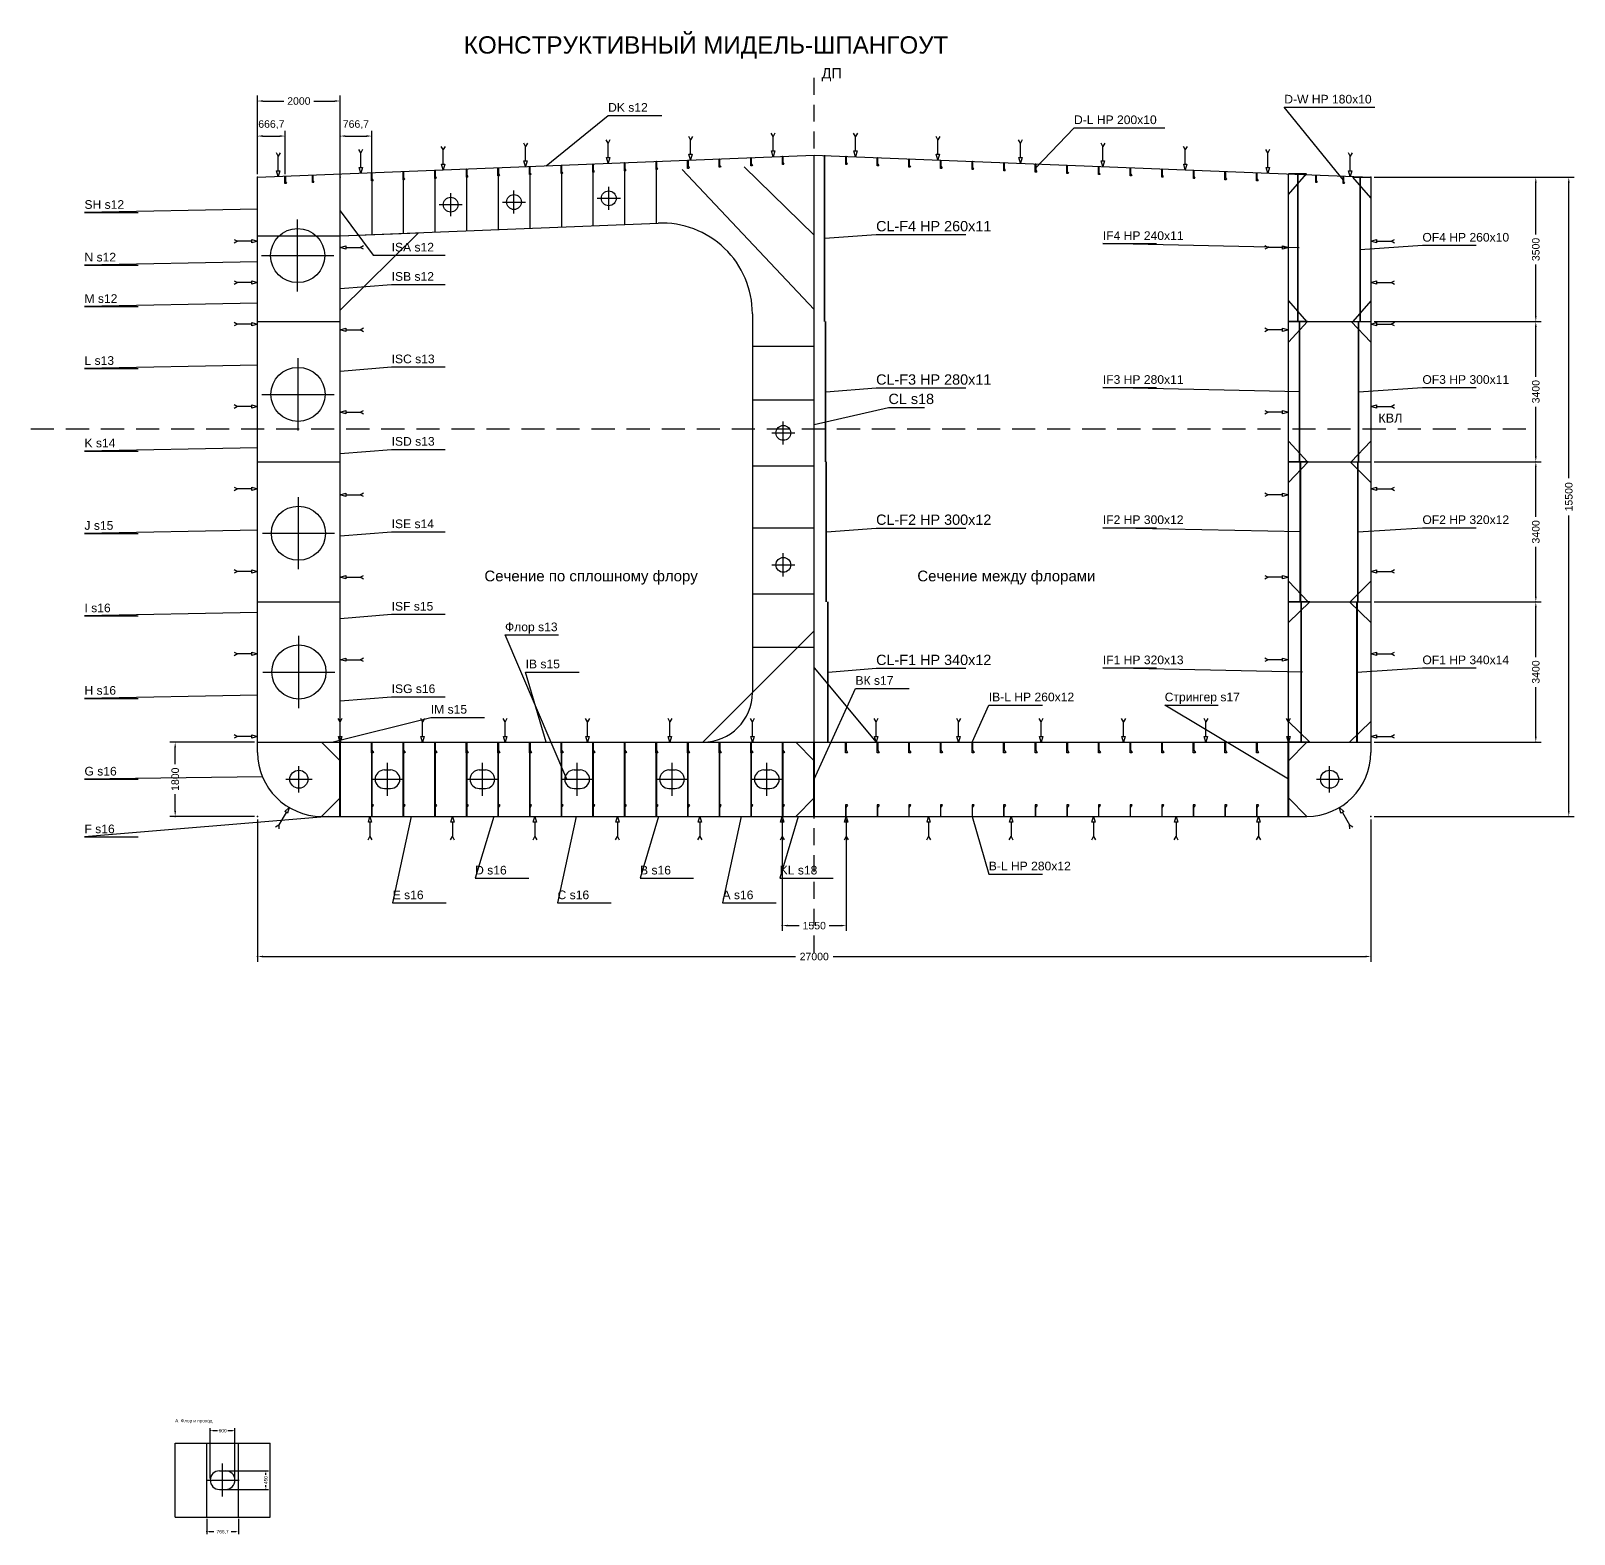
# Model space of a CAD drawing. Header units: millimetres. Extents: x -5500 to 159150, y -17410 to 188095.
# Drawn here: x -5500 to 31930, y -17410 to 19051 of the extents above; entities that cross this region are included whole.
import ezdxf
from ezdxf.enums import TextEntityAlignment as Align

# ---------------------------------------------------------------- set-up
doc = ezdxf.new("R2010")
doc.units = ezdxf.units.MM
for name, color, linetype in [('03_0', 7, 'Continuous'), ('03_CENTER', 30, 'Continuous'), ('03_CONTOUR', 4, 'Continuous'), ('03_Defpoints', 7, 'Continuous'), ('03_FRAME_DETAIL', 7, 'Continuous'), ('03_FRAME_LAYOUT', 4, 'Continuous'), ('03_MEMBER', 7, 'Continuous'), ('03_SEAM', 7, 'Continuous'), ('03_TEXT', 7, 'Continuous'), ('24_MEMBER', 4, 'Continuous'), ('24_TEXT', 7, 'Continuous')]:
    doc.layers.add(name, color=color, linetype=linetype)
doc.styles.add('RU', font='arial.ttf')

# ---------------------------------------------------------------- blocks, each defined once
blk = doc.blocks.new('_CLOSEDFILLED')
at = {"color": 0, "linetype": 'ByBlock'}
blk.add_solid([(-1, 0.16), (0, 0), (-1, -0.16)], dxfattribs=at)

msp = doc.modelspace()

# ---------------------------------------------------------------- linework, layer by layer
at = {"layer": '03_0'}
for p, q in [((0, 15578), (0, 17480)), ((130, 17350), (636, 17350)), ((1364, 17350), (1870, 17350)), ((2000, 15578), (2000, 17480)), ((0, 15578), (0, 16630)), ((130, 16500), (537, 16500)), ((667, 15578), (667, 16630)), ((2000, 15578), (2000, 16630)), ((2130, 16500), (2637, 16500)), ((2767, 15578), (2767, 16630)), ((27078, 15500), (31930, 15500)), ((27078, 15500), (31130, 15500)), ((31000, 14114), (31000, 15370)), ((31800, 8205), (31800, 15370)), ((31000, 12130), (31000, 13386)), ((27078, 12000), (31130, 12000)), ((27078, 12000), (31130, 12000)), ((31000, 10664), (31000, 11870)), ((31000, 8730), (31000, 9936)), ((27078, 8600), (31130, 8600)), ((27078, 8600), (31130, 8600)), ((31000, 7264), (31000, 8470)), ((31800, 130), (31800, 7295)), ((31000, 5330), (31000, 6536)), ((27078, 5200), (31130, 5200)), ((27078, 5200), (31130, 5200)), ((31000, 3864), (31000, 5070)), ((31000, 1930), (31000, 3136)), ((-78, 1800), (-2130, 1800)), ((-2000, 1264), (-2000, 1670)), ((27078, 1800), (31130, 1800)), ((-2000, 130), (-2000, 536)), ((-78, 0), (-2130, 0)), ((27078, 0), (31930, 0)), ((0, -78), (0, -3530)), ((12725, -78), (12725, -2780)), ((14275, -78), (14275, -2780)), ((27000, -78), (27000, -3530)), ((12855, -2650), (13136, -2650)), ((13864, -2650), (14145, -2650)), ((130, -3400), (13045, -3400)), ((13955, -3400), (26870, -3400)), ((-1150, -16064), (-1150, -14840)), ((-1090, -14900), (-976, -14900)), ((-724, -14900), (-610, -14900)), ((-550, -16064), (-550, -14840)), ((-814, -15875), (260, -15875)), ((200, -15974), (200, -15935)), ((-814, -16325), (260, -16325)), ((200, -16265), (200, -16226)), ((-1233, -17036), (-1233, -17410)), ((-467, -17036), (-467, -17410)), ((-1173, -17350), (-1060, -17350)), ((-640, -17350), (-527, -17350))]:
    msp.add_line(p, q, dxfattribs=at)
at = {"layer": '03_CENTER'}
for p, q in [((13500, 17500), (13500, 17910)), ((13500, 16850), (13500, 17260)), ((13500, 16200), (13500, 16610)), ((13500, 15550), (13500, 15960)), ((4683, 14557), (4683, 15117)), ((6217, 14619), (6217, 15179)), ((8237, 14991), (8797, 14991)), ((8517, 14711), (8517, 15271)), ((13500, 14900), (13500, 15310)), ((4403, 14837), (4963, 14837)), ((5937, 14899), (6497, 14899)), ((13500, 14250), (13500, 14660)), ((970, 12726), (970, 14477)), ((13500, 13600), (13500, 14010)), ((95, 13601), (1846, 13601)), ((13500, 12950), (13500, 13360)), ((13500, 12300), (13500, 12710)), ((13500, 11650), (13500, 12060)), ((13500, 11000), (13500, 11410)), ((980, 9359), (980, 11109)), ((13500, 10350), (13500, 10760)), ((105, 10234), (1855, 10234)), ((13500, 9700), (13500, 10110)), ((-5500, 9400), (-4940, 9400)), ((-4650, 9400), (-4090, 9400)), ((-3800, 9400), (-3240, 9400)), ((-2950, 9400), (-2390, 9400)), ((-2100, 9400), (-1540, 9400)), ((-1250, 9400), (-690, 9400)), ((-400, 9400), (160, 9400)), ((450, 9400), (1010, 9400)), ((1300, 9400), (1860, 9400)), ((2150, 9400), (2710, 9400)), ((3000, 9400), (3560, 9400)), ((3850, 9400), (4410, 9400)), ((4700, 9400), (5260, 9400)), ((5550, 9400), (6110, 9400)), ((6400, 9400), (6960, 9400)), ((7250, 9400), (7810, 9400)), ((8100, 9400), (8660, 9400)), ((8950, 9400), (9510, 9400)), ((9800, 9400), (10360, 9400)), ((10650, 9400), (11210, 9400)), ((11500, 9400), (12060, 9400)), ((12350, 9400), (12910, 9400)), ((12750, 9020), (12750, 9580)), ((13200, 9400), (13760, 9400)), ((13500, 9050), (13500, 9460)), ((14050, 9400), (14610, 9400)), ((14900, 9400), (15460, 9400)), ((15750, 9400), (16310, 9400)), ((16600, 9400), (17160, 9400)), ((17450, 9400), (18010, 9400)), ((18300, 9400), (18860, 9400)), ((19150, 9400), (19710, 9400)), ((20000, 9400), (20560, 9400)), ((20850, 9400), (21410, 9400)), ((21700, 9400), (22260, 9400)), ((22550, 9400), (23110, 9400)), ((23400, 9400), (23960, 9400)), ((24250, 9400), (24810, 9400)), ((25100, 9400), (25660, 9400)), ((25950, 9400), (26510, 9400)), ((26800, 9400), (27360, 9400)), ((27650, 9400), (28210, 9400)), ((28500, 9400), (29060, 9400)), ((29350, 9400), (29910, 9400)), ((30200, 9400), (30760, 9400)), ((12470, 9300), (13030, 9300)), ((13500, 8400), (13500, 8810)), ((13500, 7750), (13500, 8160)), ((990, 5992), (990, 7742)), ((13500, 7100), (13500, 7510)), ((115, 6867), (1865, 6867)), ((13500, 6450), (13500, 6860)), ((12750, 5820), (12750, 6380)), ((12470, 6100), (13030, 6100)), ((13500, 5800), (13500, 6210)), ((13500, 5150), (13500, 5560)), ((13500, 4500), (13500, 4910)), ((1000, 2625), (1000, 4375)), ((13500, 3850), (13500, 4260)), ((125, 3500), (1875, 3500)), ((13500, 3200), (13500, 3610)), ((13500, 2550), (13500, 2960)), ((13500, 1900), (13500, 2310)), ((13500, 1250), (13500, 1660)), ((1000, 580), (1000, 1220)), ((3150, 500), (3150, 1300)), ((5450, 500), (5450, 1300)), ((7750, 500), (7750, 1300)), ((10050, 500), (10050, 1300)), ((12350, 500), (12350, 1300)), ((26000, 580), (26000, 1220)), ((680, 900), (1320, 900)), ((2750, 900), (3550, 900)), ((5050, 900), (5850, 900)), ((7350, 900), (8150, 900)), ((9650, 900), (10450, 900)), ((11950, 900), (12750, 900)), ((13500, 600), (13500, 1010)), ((25680, 900), (26320, 900)), ((13500, -50), (13500, 360)), ((13500, -700), (13500, -290)), ((13500, -1350), (13500, -940)), ((13500, -2000), (13500, -1590)), ((13500, -2650), (13500, -2240)), ((13500, -3300), (13500, -2890)), ((-850, -16500), (-850, -15700)), ((-1250, -16100), (-450, -16100))]:
    msp.add_line(p, q, dxfattribs=at)
at = {"layer": '03_CONTOUR'}
for p, q in [((13500, 0), (13500, 16040)), ((2000, 0), (2000, 15580)), ((25000, 0), (25000, 15580)), ((0, 12000), (2000, 12000)), ((25000, 12000), (27000, 12000)), ((0, 8600), (2000, 8600)), ((25000, 8600), (27000, 8600)), ((0, 5200), (2000, 5200)), ((25000, 5200), (27000, 5200)), ((0, 1800), (27000, 1800)), ((1550, 0), (25450, 0)), ((-2000, -15200), (300, -15200)), ((-2000, -17000), (300, -17000))]:
    msp.add_line(p, q, dxfattribs=at)
msp.add_lwpolyline([(0, 1550), (0, 15500), (13500, 16040), (27000, 15500), (27000, 1550)], dxfattribs=at)
for centre, start, end in [((1550, 1550), 180, 270), ((25450, 1550), 270, 360)]:
    msp.add_arc(centre, 1550, start, end, dxfattribs=at)
at = {"layer": '03_Defpoints'}
for p in [(0, 17350), (0, 16500), (2000, 16500), (0, 15500), (0, 15500), (667, 15500), (2000, 15500), (2000, 15500), (2767, 15500), (27000, 15500), (27000, 15500), (27000, 12000), (27000, 12000), (31000, 12000), (27000, 8600), (27000, 8600), (31000, 8600), (27000, 5200), (27000, 5200), (31000, 5200), (0, 1800), (27000, 1800), (31000, 1800), (-2000, 0), (0, 0), (0, 0), (12725, 0), (14275, 0), (27000, 0), (27000, 0), (31800, 0), (12725, -2650), (0, -3400), (-1150, -14900), (-850, -15875), (-1150, -16100), (-850, -16325), (-550, -16100), (200, -16325), (-1233, -17000), (-467, -17000), (-1233, -17350)]:
    msp.add_point(p, dxfattribs=at)
at = {"layer": '03_FRAME_DETAIL'}
for p, q in [((11800, 15752), (13500, 14100)), ((2767, 15401), (2767, 14111)), ((3533, 15431), (3533, 14141)), ((4300, 15462), (4300, 14172)), ((5067, 15493), (5067, 14203)), ((5833, 15523), (5833, 14233)), ((6600, 15554), (6600, 14264)), ((7367, 15585), (7367, 14295)), ((8133, 15615), (8133, 14325)), ((8900, 15646), (8900, 14356)), ((9667, 15677), (9667, 14387)), ((10300, 15692), (13500, 12290)), ((12000, 11400), (13500, 11400)), ((12000, 10100), (13500, 10100)), ((12000, 8500), (13500, 8500)), ((12000, 7000), (13500, 7000)), ((12000, 5400), (13500, 5400)), ((10800, 1800), (13500, 4500)), ((12000, 4100), (13500, 4100)), ((13500, 3600), (15000, 1800))]:
    msp.add_line(p, q, dxfattribs=at)
for centre in [(4683, 14837), (6217, 14899), (8517, 14991), (12750, 9300), (12750, 6100)]:
    msp.add_circle(centre, 180, dxfattribs=at)
at = {"layer": '03_FRAME_LAYOUT'}
for p, q in [((2000, 14080), (9712, 14388)), ((0, 14080), (2000, 14080)), ((12000, 12190), (12000, 3000))]:
    msp.add_line(p, q, dxfattribs=at)
msp.add_lwpolyline([(2000, 12280), (2000, 14080), (3900, 14156)], close=True, dxfattribs=at)
for centre, radius, start, end in [((9800, 12190), 2200, 0, 92.2906), ((10800, 3000), 1200, 270, 360)]:
    msp.add_arc(centre, radius, start, end, dxfattribs=at)
at = {"layer": '03_MEMBER'}
for p, q in [((25229, 12000), (25229, 15580)), ((25240, 12000), (25240, 15580)), ((26740, 12000), (26740, 15500)), ((26750, 12000), (26750, 15500)), ((25269, 8600), (25269, 12000)), ((25280, 8600), (25280, 12000)), ((26700, 8600), (26700, 12000)), ((26711, 8600), (26711, 12000)), ((25288, 5200), (25288, 8600)), ((25300, 5200), (25300, 8600)), ((26680, 5200), (26680, 8600)), ((26692, 5200), (26692, 8600)), ((25307, 1800), (25307, 5200)), ((25320, 1800), (25320, 5200)), ((26660, 1800), (26660, 5200)), ((26674, 1800), (26674, 5200)), ((1992, 0), (1992, 1800)), ((2008, 0), (2008, 1800)), ((2767, 0), (2767, 1800)), ((2779, 0), (2779, 1800)), ((3533, 0), (3533, 1800)), ((3545, 0), (3545, 1800)), ((4300, 0), (4300, 1800)), ((4312, 0), (4312, 1800)), ((5067, 0), (5067, 1800)), ((5079, 0), (5079, 1800)), ((5833, 0), (5833, 1800)), ((5845, 0), (5845, 1800)), ((6600, 0), (6600, 1800)), ((6612, 0), (6612, 1800)), ((7367, 0), (7367, 1800)), ((7379, 0), (7379, 1800)), ((8133, 0), (8133, 1800)), ((8145, 0), (8145, 1800)), ((8900, 0), (8900, 1800)), ((8912, 0), (8912, 1800)), ((9667, 0), (9667, 1800)), ((9679, 0), (9679, 1800)), ((10433, 0), (10433, 1800)), ((10445, 0), (10445, 1800)), ((11200, 0), (11200, 1800)), ((11212, 0), (11212, 1800)), ((11967, 0), (11967, 1800)), ((11979, 0), (11979, 1800)), ((12733, 0), (12733, 1800)), ((12745, 0), (12745, 1800)), ((13492, 0), (13492, 1800)), ((13508, 0), (13508, 1800)), ((24992, 0), (24992, 1800)), ((25008, 0), (25008, 1800)), ((3075, 1125), (3225, 1125)), ((5375, 1125), (5525, 1125)), ((7675, 1125), (7825, 1125)), ((9975, 1125), (10125, 1125)), ((12275, 1125), (12425, 1125)), ((3075, 675), (3225, 675)), ((5375, 675), (5525, 675)), ((7675, 675), (7825, 675)), ((9975, 675), (10125, 675)), ((12275, 675), (12425, 675)), ((-2000, -17000), (-2000, -15200)), ((-1233, -17000), (-1233, -15200)), ((-467, -17000), (-467, -15200)), ((300, -17000), (300, -15200)), ((-925, -15875), (-775, -15875)), ((-925, -16325), (-775, -16325))]:
    msp.add_line(p, q, dxfattribs=at)
for points in [[(5828, 15733), (5838, 15733), (5838, 15582), (5866, 15543), (5856, 15533), (5828, 15533)], [(6595, 15764), (6605, 15764), (6605, 15612), (6633, 15574), (6623, 15564), (6595, 15564)], [(7362, 15795), (7372, 15795), (7372, 15643), (7400, 15605), (7390, 15595), (7362, 15595)], [(8128, 15825), (8138, 15825), (8138, 15674), (8166, 15635), (8156, 15625), (8128, 15625)], [(8895, 15856), (8905, 15856), (8905, 15704), (8933, 15666), (8923, 15656), (8895, 15656)], [(9662, 15887), (9672, 15887), (9672, 15735), (9700, 15697), (9690, 15687), (9662, 15687)], [(10428, 15917), (10438, 15917), (10438, 15766), (10466, 15727), (10456, 15717), (10428, 15717)], [(11195, 15948), (11205, 15948), (11205, 15796), (11233, 15758), (11223, 15748), (11195, 15748)], [(11962, 15979), (11972, 15979), (11972, 15827), (12000, 15789), (11990, 15779), (11962, 15779)], [(12728, 16009), (12738, 16009), (12738, 15858), (12766, 15819), (12756, 15809), (12728, 15809)], [(14262, 16009), (14272, 16009), (14272, 15858), (14300, 15819), (14290, 15809), (14262, 15809)], [(15028, 15979), (15038, 15979), (15038, 15827), (15066, 15789), (15056, 15779), (15028, 15779)], [(15795, 15948), (15805, 15948), (15805, 15796), (15833, 15758), (15823, 15748), (15795, 15748)], [(16562, 15917), (16572, 15917), (16572, 15766), (16600, 15727), (16590, 15717), (16562, 15717)], [(17328, 15887), (17338, 15887), (17338, 15735), (17366, 15697), (17356, 15687), (17328, 15687)], [(18095, 15856), (18105, 15856), (18105, 15704), (18133, 15666), (18123, 15656), (18095, 15656)], [(18862, 15825), (18872, 15825), (18872, 15674), (18900, 15635), (18890, 15625), (18862, 15625)], [(19628, 15795), (19638, 15795), (19638, 15643), (19666, 15605), (19656, 15595), (19628, 15595)], [(20395, 15764), (20405, 15764), (20405, 15612), (20433, 15574), (20423, 15564), (20395, 15564)], [(21162, 15733), (21172, 15733), (21172, 15582), (21200, 15543), (21190, 15533), (21162, 15533)], [(662, 15527), (672, 15527), (672, 15390), (697, 15357), (687, 15347), (662, 15347)], [(1328, 15553), (1338, 15553), (1338, 15417), (1363, 15383), (1353, 15373), (1328, 15373)], [(2762, 15611), (2772, 15611), (2772, 15459), (2800, 15421), (2790, 15411), (2762, 15411)], [(3528, 15641), (3538, 15641), (3538, 15490), (3566, 15451), (3556, 15441), (3528, 15441)], [(4295, 15672), (4305, 15672), (4305, 15520), (4333, 15482), (4323, 15472), (4295, 15472)], [(5062, 15703), (5072, 15703), (5072, 15551), (5100, 15513), (5090, 15503), (5062, 15503)], [(21928, 15703), (21938, 15703), (21938, 15551), (21966, 15513), (21956, 15503), (21928, 15503)], [(22695, 15672), (22705, 15672), (22705, 15520), (22733, 15482), (22723, 15472), (22695, 15472)], [(23462, 15641), (23472, 15641), (23472, 15490), (23500, 15451), (23490, 15441), (23462, 15441)], [(24228, 15611), (24238, 15611), (24238, 15459), (24266, 15421), (24256, 15411), (24228, 15411)], [(25662, 15553), (25672, 15553), (25672, 15417), (25697, 15383), (25687, 15373), (25662, 15373)], [(26328, 15527), (26338, 15527), (26338, 15390), (26363, 15357), (26353, 15347), (26328, 15347)], [(2761, 1800), (2773, 1800), (2773, 1604), (2810, 1552), (2798, 1540), (2761, 1540)], [(3527, 1800), (3539, 1800), (3539, 1604), (3576, 1552), (3564, 1540), (3527, 1540)], [(4294, 1800), (4306, 1800), (4306, 1604), (4343, 1552), (4331, 1540), (4294, 1540)], [(5061, 1800), (5073, 1800), (5073, 1604), (5110, 1552), (5098, 1540), (5061, 1540)], [(5827, 1800), (5839, 1800), (5839, 1604), (5876, 1552), (5864, 1540), (5827, 1540)], [(6594, 1800), (6606, 1800), (6606, 1604), (6643, 1552), (6631, 1540), (6594, 1540)], [(7361, 1800), (7373, 1800), (7373, 1604), (7410, 1552), (7398, 1540), (7361, 1540)], [(8127, 1800), (8139, 1800), (8139, 1604), (8176, 1552), (8164, 1540), (8127, 1540)], [(8894, 1800), (8906, 1800), (8906, 1604), (8943, 1552), (8931, 1540), (8894, 1540)], [(9661, 1800), (9673, 1800), (9673, 1604), (9710, 1552), (9698, 1540), (9661, 1540)], [(10427, 1800), (10439, 1800), (10439, 1604), (10476, 1552), (10464, 1540), (10427, 1540)], [(11194, 1800), (11206, 1800), (11206, 1604), (11243, 1552), (11231, 1540), (11194, 1540)], [(11961, 1800), (11973, 1800), (11973, 1604), (12010, 1552), (11998, 1540), (11961, 1540)], [(12727, 1800), (12739, 1800), (12739, 1604), (12776, 1552), (12764, 1540), (12727, 1540)], [(14261, 1800), (14273, 1800), (14273, 1604), (14310, 1552), (14298, 1540), (14261, 1540)], [(15027, 1800), (15039, 1800), (15039, 1604), (15076, 1552), (15064, 1540), (15027, 1540)], [(15794, 1800), (15806, 1800), (15806, 1604), (15843, 1552), (15831, 1540), (15794, 1540)], [(16561, 1800), (16573, 1800), (16573, 1604), (16610, 1552), (16598, 1540), (16561, 1540)], [(17327, 1800), (17339, 1800), (17339, 1604), (17376, 1552), (17364, 1540), (17327, 1540)], [(18094, 1800), (18106, 1800), (18106, 1604), (18143, 1552), (18131, 1540), (18094, 1540)], [(18861, 1800), (18873, 1800), (18873, 1604), (18910, 1552), (18898, 1540), (18861, 1540)], [(19627, 1800), (19639, 1800), (19639, 1604), (19676, 1552), (19664, 1540), (19627, 1540)], [(20394, 1800), (20406, 1800), (20406, 1604), (20443, 1552), (20431, 1540), (20394, 1540)], [(21161, 1800), (21173, 1800), (21173, 1604), (21210, 1552), (21198, 1540), (21161, 1540)], [(21927, 1800), (21939, 1800), (21939, 1604), (21976, 1552), (21964, 1540), (21927, 1540)], [(22694, 1800), (22706, 1800), (22706, 1604), (22743, 1552), (22731, 1540), (22694, 1540)], [(23461, 1800), (23473, 1800), (23473, 1604), (23510, 1552), (23498, 1540), (23461, 1540)], [(24227, 1800), (24239, 1800), (24239, 1604), (24276, 1552), (24264, 1540), (24227, 1540)], [(2761, 0), (2773, 0), (2773, 211), (2813, 268), (2801, 280), (2761, 280)], [(3527, 0), (3539, 0), (3539, 211), (3579, 268), (3567, 280), (3527, 280)], [(4294, 0), (4306, 0), (4306, 211), (4346, 268), (4334, 280), (4294, 280)], [(5061, 0), (5073, 0), (5073, 211), (5113, 268), (5101, 280), (5061, 280)], [(5827, 0), (5839, 0), (5839, 211), (5879, 268), (5867, 280), (5827, 280)], [(6594, 0), (6606, 0), (6606, 211), (6646, 268), (6634, 280), (6594, 280)], [(7361, 0), (7373, 0), (7373, 211), (7413, 268), (7401, 280), (7361, 280)], [(8127, 0), (8139, 0), (8139, 211), (8179, 268), (8167, 280), (8127, 280)], [(8894, 0), (8906, 0), (8906, 211), (8946, 268), (8934, 280), (8894, 280)], [(9661, 0), (9673, 0), (9673, 211), (9713, 268), (9701, 280), (9661, 280)], [(10427, 0), (10439, 0), (10439, 211), (10479, 268), (10467, 280), (10427, 280)], [(11194, 0), (11206, 0), (11206, 211), (11246, 268), (11234, 280), (11194, 280)], [(11961, 0), (11973, 0), (11973, 211), (12013, 268), (12001, 280), (11961, 280)], [(12727, 0), (12739, 0), (12739, 211), (12779, 268), (12767, 280), (12727, 280)], [(14261, 0), (14273, 0), (14273, 211), (14313, 268), (14301, 280), (14261, 280)], [(15027, 0), (15039, 0), (15039, 211), (15079, 268), (15067, 280), (15027, 280)], [(15794, 0), (15806, 0), (15806, 211), (15846, 268), (15834, 280), (15794, 280)], [(16561, 0), (16573, 0), (16573, 211), (16613, 268), (16601, 280), (16561, 280)], [(17327, 0), (17339, 0), (17339, 211), (17379, 268), (17367, 280), (17327, 280)], [(18094, 0), (18106, 0), (18106, 211), (18146, 268), (18134, 280), (18094, 280)], [(18861, 0), (18873, 0), (18873, 211), (18913, 268), (18901, 280), (18861, 280)], [(19627, 0), (19639, 0), (19639, 211), (19679, 268), (19667, 280), (19627, 280)], [(20394, 0), (20406, 0), (20406, 211), (20446, 268), (20434, 280), (20394, 280)], [(21161, 0), (21173, 0), (21173, 211), (21213, 268), (21201, 280), (21161, 280)], [(21927, 0), (21939, 0), (21939, 211), (21979, 268), (21967, 280), (21927, 280)], [(22694, 0), (22706, 0), (22706, 211), (22746, 268), (22734, 280), (22694, 280)], [(23461, 0), (23473, 0), (23473, 211), (23513, 268), (23501, 280), (23461, 280)], [(24227, 0), (24239, 0), (24239, 211), (24279, 268), (24267, 280), (24227, 280)]]:
    msp.add_lwpolyline(points, close=True, dxfattribs=at)
for points in [[(25000, 15080), (25440, 15580), (25000, 15580)], [(27000, 15000), (26560, 15500), (27000, 15500)], [(25000, 12500), (25440, 12000), (25000, 12000)], [(27000, 12500), (26560, 12000), (27000, 12000)], [(25000, 11500), (25460, 12000), (25000, 12000)], [(27000, 11500), (26520, 12000), (27000, 12000)], [(25000, 9100), (25460, 8600), (25000, 8600)], [(27000, 9100), (26520, 8600), (27000, 8600)], [(25000, 8100), (25480, 8600), (25000, 8600)], [(27000, 8100), (26500, 8600), (27000, 8600)], [(25000, 5700), (25480, 5200), (25000, 5200)], [(27000, 5700), (26500, 5200), (27000, 5200)], [(25000, 4700), (25520, 5200), (25000, 5200)], [(27000, 4700), (26480, 5200), (27000, 5200)], [(25000, 2300), (25520, 1800), (25000, 1800)], [(27000, 2300), (26480, 1800), (27000, 1800)], [(2000, 1350), (1550, 1800)], [(13500, 1350), (13050, 1800)], [(25000, 1350), (25450, 1800)], [(2000, 450), (1550, 0)], [(13500, 450), (13050, 0)], [(25000, 450), (25450, 0)]]:
    msp.add_lwpolyline(points, dxfattribs=at)
for centre, radius in [((970, 13601), 656), ((980, 10234), 656), ((990, 6867), 656), ((1000, 3500), 656), ((1000, 900), 220), ((26000, 900), 220)]:
    msp.add_circle(centre, radius, dxfattribs=at)
for centre, start, end in [((3075, 900), 90, 270), ((3225, 900), 270, 90), ((5375, 900), 90, 270), ((5525, 900), 270, 90), ((7675, 900), 90, 270), ((7825, 900), 270, 90), ((9975, 900), 90, 270), ((10125, 900), 270, 90), ((12275, 900), 90, 270), ((12425, 900), 270, 90), ((-925, -16100), 90, 270), ((-775, -16100), 270, 90)]:
    msp.add_arc(centre, 225, start, end, dxfattribs=at)
at = {"layer": '03_SEAM'}
for points in [[(7000, 15780), (8500, 17000), (9800, 17000)], [(26333, 15427), (24900, 17200), (27100, 17200)], [(10545, 16490), (10500, 16410), (10455, 16490)], [(12545, 16570), (12500, 16490), (12455, 16570)], [(12500, 16140), (12500, 16490)], [(14545, 16570), (14500, 16490), (14455, 16570)], [(14500, 16140), (14500, 16490)], [(16545, 16490), (16500, 16410), (16455, 16490)], [(18867, 15725), (19800, 16700), (22000, 16700)], [(2545, 16170), (2500, 16090), (2455, 16170)], [(4545, 16250), (4500, 16170), (4455, 16250)], [(4500, 15820), (4500, 16170)], [(6545, 16330), (6500, 16250), (6455, 16330)], [(6500, 15900), (6500, 16250)], [(8545, 16410), (8500, 16330), (8455, 16410)], [(8500, 15980), (8500, 16330)], [(10500, 16060), (10500, 16410)], [(16500, 16060), (16500, 16410)], [(18545, 16410), (18500, 16330), (18455, 16410)], [(18500, 15980), (18500, 16330)], [(20545, 16330), (20500, 16250), (20455, 16330)], [(20500, 15900), (20500, 16250)], [(22545, 16250), (22500, 16170), (22455, 16250)], [(22500, 15820), (22500, 16170)], [(24545, 16170), (24500, 16090), (24455, 16170)], [(545, 16090), (500, 16010), (455, 16090)], [(500, 15660), (500, 16010)], [(2500, 15740), (2500, 16090)], [(24500, 15740), (24500, 16090)], [(26545, 16090), (26500, 16010), (26455, 16090)], [(26500, 15660), (26500, 16010)], [(0, 14725), (-4200, 14645), (-2900, 14645)], [(2000, 14690), (2800, 13610), (4550, 13610)], [(-570, 13995), (-490, 13950), (-570, 13905)], [(-140, 13950), (-490, 13950)], [(25260, 13790), (20500, 13890), (21800, 13890)], [(26740, 13750), (28250, 13850), (29550, 13850)], [(27140, 13950), (27490, 13950)], [(27570, 13905), (27490, 13950), (27570, 13995)], [(2140, 13800), (2490, 13800)], [(2570, 13755), (2490, 13800), (2570, 13845)], [(24430, 13845), (24510, 13800), (24430, 13755)], [(24860, 13800), (24510, 13800)], [(0, 13448), (-4200, 13368), (-2900, 13368)], [(-570, 12990), (-490, 12945), (-570, 12900)], [(-140, 12945), (-490, 12945)], [(2000, 12800), (3250, 12900), (4550, 12900)], [(27140, 12945), (27490, 12945)], [(27570, 12900), (27490, 12945), (27570, 12990)], [(0, 12443), (-4200, 12363), (-2900, 12363)], [(-570, 11985), (-490, 11940), (-570, 11895)], [(27570, 11895), (27490, 11940), (27570, 11985)], [(-140, 11940), (-490, 11940)], [(2140, 11800), (2490, 11800)], [(2570, 11755), (2490, 11800), (2570, 11845)], [(24430, 11845), (24510, 11800), (24430, 11755)], [(24860, 11800), (24510, 11800)], [(27140, 11940), (27490, 11940)], [(0, 10940), (-4200, 10860), (-2900, 10860)], [(2000, 10800), (3250, 10900), (4550, 10900)], [(25280, 10300), (20500, 10400), (21800, 10400)], [(26700, 10300), (28250, 10400), (29550, 10400)], [(-570, 9985), (-490, 9940), (-570, 9895)], [(-140, 9940), (-490, 9940)], [(2140, 9800), (2490, 9800)], [(2570, 9755), (2490, 9800), (2570, 9845)], [(24430, 9845), (24510, 9800), (24430, 9755)], [(24860, 9800), (24510, 9800)], [(27140, 9940), (27490, 9940)], [(27570, 9895), (27490, 9940), (27570, 9985)], [(0, 8940), (-4200, 8860), (-2900, 8860)], [(2000, 8800), (3250, 8900), (4550, 8900)], [(-570, 7985), (-490, 7940), (-570, 7895)], [(-140, 7940), (-490, 7940)], [(27140, 7940), (27490, 7940)], [(27570, 7895), (27490, 7940), (27570, 7985)], [(2140, 7800), (2490, 7800)], [(2570, 7755), (2490, 7800), (2570, 7845)], [(24430, 7845), (24510, 7800), (24430, 7755)], [(24860, 7800), (24510, 7800)], [(0, 6940), (-4200, 6860), (-2900, 6860)], [(2000, 6800), (3250, 6900), (4550, 6900)], [(25300, 6900), (20500, 7000), (21800, 7000)], [(26680, 6900), (28250, 7000), (29550, 7000)], [(-570, 5985), (-490, 5940), (-570, 5895)], [(-140, 5940), (-490, 5940)], [(2140, 5800), (2490, 5800)], [(2570, 5755), (2490, 5800), (2570, 5845)], [(24430, 5845), (24510, 5800), (24430, 5755)], [(24860, 5800), (24510, 5800)], [(27140, 5940), (27490, 5940)], [(27570, 5895), (27490, 5940), (27570, 5985)], [(0, 4940), (-4200, 4860), (-2900, 4860)], [(2000, 4800), (3250, 4900), (4550, 4900)], [(7500, 900), (6000, 4400), (7300, 4400)], [(-570, 3985), (-490, 3940), (-570, 3895)], [(-140, 3940), (-490, 3940)], [(2140, 3800), (2490, 3800)], [(2570, 3755), (2490, 3800), (2570, 3845)], [(24430, 3845), (24510, 3800), (24430, 3755)], [(24860, 3800), (24510, 3800)], [(27140, 3940), (27490, 3940)], [(27570, 3895), (27490, 3940), (27570, 3985)], [(7000, 1800), (6500, 3500), (7800, 3500)], [(25340, 3500), (20500, 3600), (21800, 3600)], [(26660, 3500), (28250, 3600), (29550, 3600)], [(13500, 900), (14500, 3100), (15800, 3100)], [(0, 2940), (-4200, 2860), (-2900, 2860)], [(2000, 2800), (3250, 2900), (4550, 2900)], [(17333, 1800), (17733, 2700), (19033, 2700)], [(25000, 900), (22000, 2700), (23300, 2700)], [(1800, 1800), (4200, 2400), (5500, 2400)], [(2045, 2370), (2000, 2290), (1955, 2370)], [(2000, 1940), (2000, 2290)], [(4045, 2370), (4000, 2290), (3955, 2370)], [(4000, 1940), (4000, 2290)], [(6045, 2370), (6000, 2290), (5955, 2370)], [(6000, 1940), (6000, 2290)], [(8045, 2370), (8000, 2290), (7955, 2370)], [(8000, 1940), (8000, 2290)], [(10045, 2370), (10000, 2290), (9955, 2370)], [(10000, 1940), (10000, 2290)], [(12045, 2370), (12000, 2290), (11955, 2370)], [(12000, 1940), (12000, 2290)], [(15045, 2370), (15000, 2290), (14955, 2370)], [(15000, 1940), (15000, 2290)], [(17045, 2370), (17000, 2290), (16955, 2370)], [(17000, 1940), (17000, 2290)], [(19045, 2370), (19000, 2290), (18955, 2370)], [(19000, 1940), (19000, 2290)], [(21045, 2370), (21000, 2290), (20955, 2370)], [(21000, 1940), (21000, 2290)], [(23045, 2370), (23000, 2290), (22955, 2370)], [(23000, 1940), (23000, 2290)], [(25045, 2370), (25000, 2290), (24955, 2370)], [(25000, 1940), (25000, 2290)], [(-570, 1985), (-490, 1940), (-570, 1895)], [(-140, 1940), (-490, 1940)], [(27140, 1940), (27490, 1940)], [(27570, 1895), (27490, 1940), (27570, 1985)], [(118, 956), (-4200, 900), (-2900, 900)], [(1725, 0), (-4200, -500), (-2900, -500)], [(692, 94), (515, -208)], [(3725, 0), (3275, -2100), (4575, -2100)], [(5725, 0), (5275, -1500), (6575, -1500)], [(7725, 0), (7275, -2100), (8575, -2100)], [(9725, 0), (9275, -1500), (10575, -1500)], [(11725, 0), (11275, -2100), (12575, -2100)], [(13112, 0), (12662, -1500), (13962, -1500)], [(17333, 0), (17733, -1400), (19033, -1400)], [(26308, 94), (26485, -208)], [(435, -254), (515, -208), (513, -300)], [(2725, -140), (2725, -490)], [(4725, -140), (4725, -490)], [(6725, -140), (6725, -490)], [(8725, -140), (8725, -490)], [(10725, -140), (10725, -490)], [(12725, -140), (12725, -490)], [(14275, -140), (14275, -490)], [(16275, -140), (16275, -490)], [(18275, -140), (18275, -490)], [(20275, -140), (20275, -490)], [(22275, -140), (22275, -490)], [(24275, -140), (24275, -490)], [(26487, -300), (26485, -208), (26565, -254)], [(2680, -570), (2725, -490), (2770, -570)], [(4680, -570), (4725, -490), (4770, -570)], [(6680, -570), (6725, -490), (6770, -570)], [(8680, -570), (8725, -490), (8770, -570)], [(10680, -570), (10725, -490), (10770, -570)], [(12680, -570), (12725, -490), (12770, -570)], [(14230, -570), (14275, -490), (14320, -570)], [(16230, -570), (16275, -490), (16320, -570)], [(18230, -570), (18275, -490), (18320, -570)], [(20230, -570), (20275, -490), (20320, -570)], [(22230, -570), (22275, -490), (22320, -570)], [(24230, -570), (24275, -490), (24320, -570)]]:
    msp.add_lwpolyline(points, dxfattribs=at)
for points in [[(12500, 16000), (12460, 16140), (12540, 16140)], [(14500, 16000), (14460, 16140), (14540, 16140)], [(2500, 15600), (2460, 15740), (2540, 15740)], [(4500, 15680), (4460, 15820), (4540, 15820)], [(6500, 15760), (6460, 15900), (6540, 15900)], [(8500, 15840), (8460, 15980), (8540, 15980)], [(10500, 15920), (10460, 16060), (10540, 16060)], [(16500, 15920), (16460, 16060), (16540, 16060)], [(18500, 15840), (18460, 15980), (18540, 15980)], [(20500, 15760), (20460, 15900), (20540, 15900)], [(22500, 15680), (22460, 15820), (22540, 15820)], [(24500, 15600), (24460, 15740), (24540, 15740)], [(500, 15520), (460, 15660), (540, 15660)], [(26500, 15520), (26460, 15660), (26540, 15660)], [(0, 13950), (-140, 13910), (-140, 13990)], [(27000, 13950), (27140, 13990), (27140, 13910)], [(2000, 13800), (2140, 13840), (2140, 13760)], [(25000, 13800), (24860, 13760), (24860, 13840)], [(0, 12945), (-140, 12905), (-140, 12985)], [(27000, 12945), (27140, 12985), (27140, 12905)], [(0, 11940), (-140, 11900), (-140, 11980)], [(27000, 11940), (27140, 11980), (27140, 11900)], [(2000, 11800), (2140, 11840), (2140, 11760)], [(25000, 11800), (24860, 11760), (24860, 11840)], [(0, 9940), (-140, 9900), (-140, 9980)], [(2000, 9800), (2140, 9840), (2140, 9760)], [(25000, 9800), (24860, 9760), (24860, 9840)], [(27000, 9940), (27140, 9980), (27140, 9900)], [(0, 7940), (-140, 7900), (-140, 7980)], [(27000, 7940), (27140, 7980), (27140, 7900)], [(2000, 7800), (2140, 7840), (2140, 7760)], [(25000, 7800), (24860, 7760), (24860, 7840)], [(0, 5940), (-140, 5900), (-140, 5980)], [(2000, 5800), (2140, 5840), (2140, 5760)], [(25000, 5800), (24860, 5760), (24860, 5840)], [(27000, 5940), (27140, 5980), (27140, 5900)], [(0, 3940), (-140, 3900), (-140, 3980)], [(2000, 3800), (2140, 3840), (2140, 3760)], [(25000, 3800), (24860, 3760), (24860, 3840)], [(27000, 3940), (27140, 3980), (27140, 3900)], [(0, 1940), (-140, 1900), (-140, 1980)], [(2000, 1800), (1960, 1940), (2040, 1940)], [(4000, 1800), (3960, 1940), (4040, 1940)], [(6000, 1800), (5960, 1940), (6040, 1940)], [(8000, 1800), (7960, 1940), (8040, 1940)], [(10000, 1800), (9960, 1940), (10040, 1940)], [(12000, 1800), (11960, 1940), (12040, 1940)], [(15000, 1800), (14960, 1940), (15040, 1940)], [(17000, 1800), (16960, 1940), (17040, 1940)], [(19000, 1800), (18960, 1940), (19040, 1940)], [(21000, 1800), (20960, 1940), (21040, 1940)], [(23000, 1800), (22960, 1940), (23040, 1940)], [(25000, 1800), (24960, 1940), (25040, 1940)], [(27000, 1940), (27140, 1980), (27140, 1900)], [(763, 214), (727, 73), (658, 114)], [(2725, 0), (2765, -140), (2685, -140)], [(4725, 0), (4765, -140), (4685, -140)], [(6725, 0), (6765, -140), (6685, -140)], [(8725, 0), (8765, -140), (8685, -140)], [(10725, 0), (10765, -140), (10685, -140)], [(12725, 0), (12765, -140), (12685, -140)], [(14275, 0), (14315, -140), (14235, -140)], [(16275, 0), (16315, -140), (16235, -140)], [(18275, 0), (18315, -140), (18235, -140)], [(20275, 0), (20315, -140), (20235, -140)], [(22275, 0), (22315, -140), (22235, -140)], [(24275, 0), (24315, -140), (24235, -140)], [(26237, 214), (26342, 114), (26273, 73)]]:
    msp.add_lwpolyline(points, close=True, dxfattribs=at)
at = {"layer": '24_MEMBER'}
for p, q in [((13749, 12000), (13749, 16040)), ((13760, 12000), (13760, 16040)), ((13769, 8600), (13769, 12000)), ((13780, 8600), (13780, 12000)), ((13788, 5200), (13788, 8600)), ((13800, 5200), (13800, 8600)), ((13828, 1800), (13828, 5200)), ((13840, 1800), (13840, 5200))]:
    msp.add_line(p, q, dxfattribs=at)
at = {"layer": '24_TEXT'}
for points in [[(13760, 14020), (15000, 14110), (17175, 14110)], [(13780, 10300), (15000, 10390), (17175, 10390)], [(13500, 9500), (15300, 9920), (16170, 9920)], [(13800, 6900), (15000, 6990), (17175, 6990)], [(13840, 3500), (15000, 3590), (17175, 3590)]]:
    msp.add_lwpolyline(points, dxfattribs=at)

# ---------------------------------------------------------------- block references
at = {"layer": '03_0'}
for p, xscale, yscale, rotation in [((0, 17350), 130, 130, 180), ((0, 16500), 130, 130, 180), ((2000, 16500), 130, 130, 180), ((31000, 15500), 130, 130, 90), ((31800, 15500), 130, 130, 90), ((31000, 12000), 130, 130, 270), ((31000, 12000), 130, 130, 90), ((31000, 8600), 130, 130, 270), ((31000, 8600), 130, 130, 90), ((31000, 5200), 130, 130, 270), ((31000, 5200), 130, 130, 90), ((31000, 1800), 130, 130, 270), ((-2000, 1800), 130, 130, 90), ((-2000, 0), 130, 130, 270), ((31800, 0), 130, 130, 270), ((12725, -2650), 130, 130, 180), ((0, -3400), 130, 130, 180), ((-1150, -14900), 60, 60, 180), ((200, -15875), 60, 60, 90), ((200, -16325), 60, 60, 270), ((-1233, -17350), 60, 60, 180)]:
    msp.add_blockref('_CLOSEDFILLED', p, dxfattribs=dict(at, xscale=xscale, yscale=yscale, rotation=rotation))
for p, xscale, yscale in [((2000, 17350), 130, 130), ((667, 16500), 130, 130), ((2767, 16500), 130, 130), ((14275, -2650), 130, 130), ((27000, -3400), 130, 130), ((-550, -14900), 60, 60), ((-467, -17350), 60, 60)]:
    msp.add_blockref('_CLOSEDFILLED', p, dxfattribs=dict(at, xscale=xscale, yscale=yscale))

# ---------------------------------------------------------------- texts
at = {"layer": '03_0', "style": 'RU'}
for s, height, p in [('2000', 182, (1000, 17350)), ('666,7', 182, (333, 16792)), ('766,7', 182, (2383, 16792)), ('1550', 182, (13500, -2650)), ('27000', 182, (13500, -3400)), ('600', 84, (-850, -14900)), ('766,7', 84, (-850, -17350))]:
    msp.add_text(s, height=height, dxfattribs=at).set_placement(p, align=Align.MIDDLE_CENTER)
for s, height, p in [('3500', 182, (31000, 13750)), ('3400', 182, (31000, 10300)), ('15500', 182, (31800, 7750)), ('3400', 182, (31000, 6900)), ('3400', 182, (31000, 3500)), ('1800', 182, (-2000, 900)), ('450', 84, (200, -16100))]:
    msp.add_text(s, height=height, rotation=90, dxfattribs=at).set_placement(p, align=Align.MIDDLE_CENTER)
at = {"layer": '03_TEXT', "style": 'RU'}
for s, height, p in [('КОНСТРУКТИВНЫЙ МИДЕЛЬ-ШПАНГОУТ', 420, (5000, 18500)), ('ДП', 250, (13680, 17900)), ('DK s12', 210, (8500, 17090)), ('D-W HP 180x10', 210, (24900, 17290)), ('D-L HP 200x10', 210, (19800, 16790)), ('SH s12', 210, (-4200, 14735)), ('ISA s12', 210, (3250, 13700)), ('IF4 HP 240x11', 210, (20500, 13980)), ('OF4 HP 260x10', 210, (28250, 13940)), ('N s12', 210, (-4200, 13458)), ('ISB s12', 210, (3250, 12990)), ('M s12', 210, (-4200, 12453)), ('L s13', 210, (-4200, 10950)), ('ISC s13', 210, (3250, 10990)), ('IF3 HP 280x11', 210, (20500, 10490)), ('OF3 HP 300x11', 210, (28250, 10490)), ('КВЛ', 220, (27180, 9550)), ('K s14', 210, (-4200, 8950)), ('ISD s13', 210, (3250, 8990)), ('J s15', 210, (-4200, 6950)), ('ISE s14', 210, (3250, 6990)), ('IF2 HP 300x12', 210, (20500, 7090)), ('OF2 HP 320x12', 210, (28250, 7090)), ('Сечение по сплошному флору', 260, (5500, 5700)), ('Сечение между флорами', 260, (16000, 5700)), ('I s16', 210, (-4200, 4950)), ('ISF s15', 210, (3250, 4990)), ('Флор s13', 210, (6000, 4490)), ('IB s15', 210, (6500, 3590)), ('IF1 HP 320x13', 210, (20500, 3690)), ('OF1 HP 340x14', 210, (28250, 3690)), ('ВК s17', 210, (14500, 3190)), ('H s16', 210, (-4200, 2950)), ('ISG s16', 210, (3250, 2990)), ('IB-L HP 260x12', 210, (17733, 2790)), ('Стрингер s17', 210, (22000, 2790)), ('IM s15', 210, (4200, 2490)), ('G s16', 210, (-4200, 990)), ('F s16', 210, (-4200, -410)), ('B-L HP 280x12', 210, (17733, -1310)), ('D s16', 210, (5275, -1410)), ('B s16', 210, (9275, -1410)), ('KL s18', 210, (12662, -1410)), ('E s16', 210, (3275, -2010)), ('C s16', 210, (7275, -2010)), ('A s16', 210, (11275, -2010)), ('А. Флор и проход', 80, (-2000, -14700))]:
    msp.add_text(s, height=height, dxfattribs=at).set_placement(p)
at = {"layer": '24_TEXT', "style": 'RU'}
for s, p in [('CL-F4 HP 260x11', (15000, 14190)), ('CL-F3 HP 280x11', (15000, 10470)), ('CL s18', (15300, 10000)), ('CL-F2 HP 300x12', (15000, 7070)), ('CL-F1 HP 340x12', (15000, 3670))]:
    msp.add_text(s, height=250, dxfattribs=at).set_placement(p)

doc.saveas('drawing.dxf')
